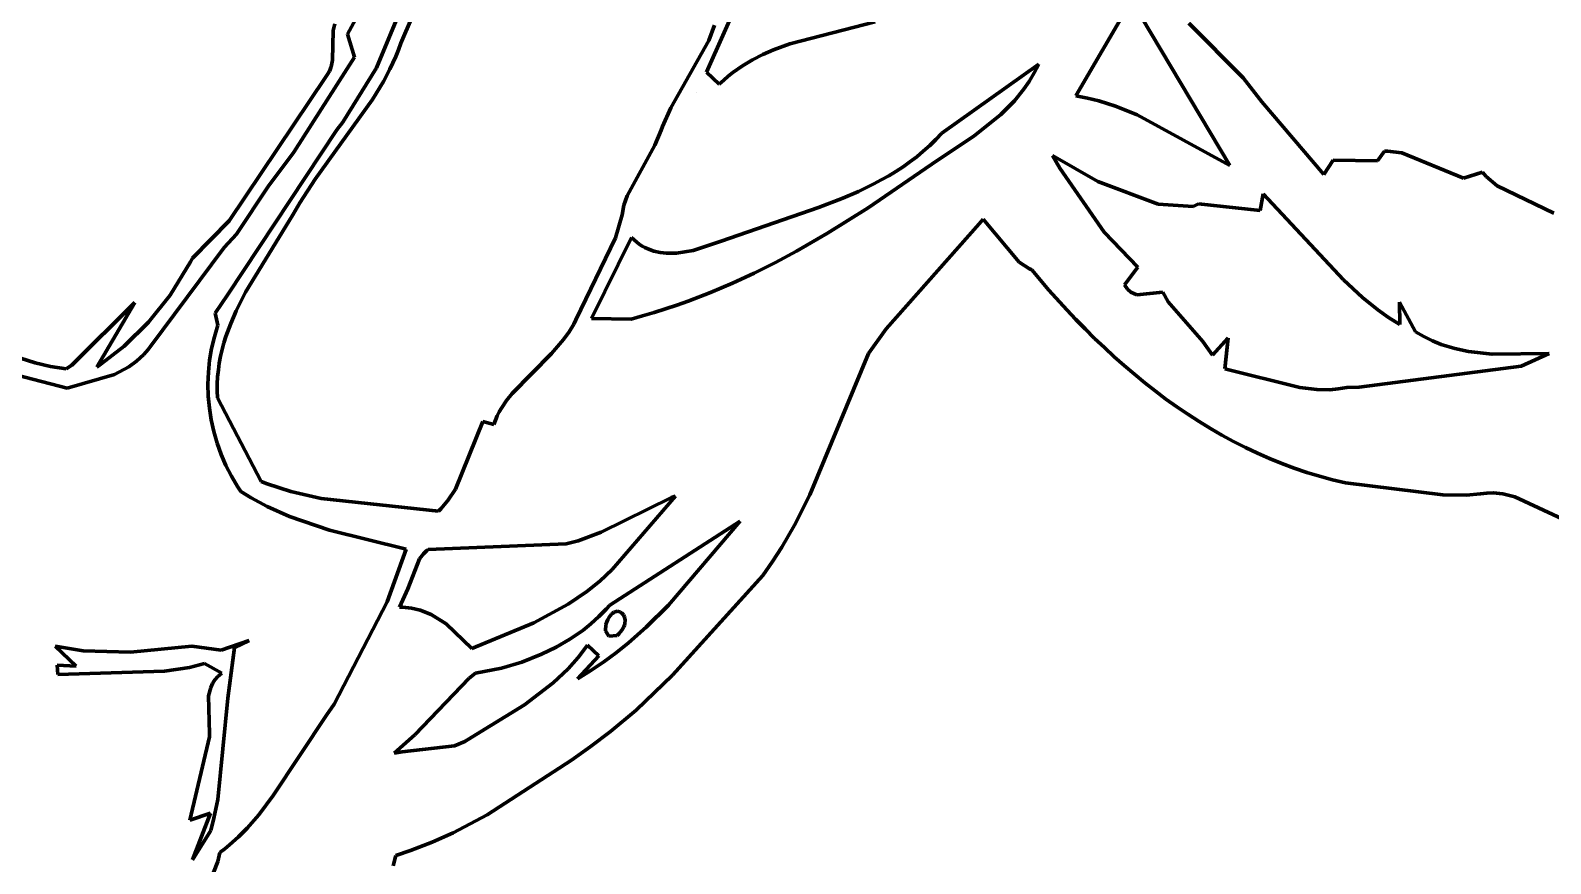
# Model space of a CAD drawing. Header units: millimetres. Extents: x 0 to 12.5, y 0 to 16.2.
# Drawn here: x 4.128 to 6.323, y 8.299 to 9.503 of the extents above; entities that cross this region are included whole.
import ezdxf

# ---------------------------------------------------------------- set-up
doc = ezdxf.new("R2010")
doc.units = ezdxf.units.MM
doc.layers.add('color#010101ff', color=7, linetype='CONTINUOUS', lineweight=100)
doc.layers.add('color#ffffffff', color=7, linetype='CONTINUOUS', lineweight=100)

msp = doc.modelspace()

# ---------------------------------------------------------------- linework, layer by layer
at = {"layer": 'color#010101ff'}
for p, q in [((4.7483, 9.6843), (4.6631, 9.4847)), ((5.1829, 9.6196), (5.1044, 9.4428)), ((4.612, 9.5454), (4.586, 9.4979)), ((4.6279, 9.4492), (4.6661, 9.5409)), ((5.7179, 9.5464), (5.6377, 9.4088)), ((5.86, 9.308), (5.7179, 9.5464)), ((4.5655, 9.5033), (4.5675, 9.5126)), ((5.1077, 9.4888), (5.116, 9.5109)), ((5.2249, 9.4841), (5.3481, 9.5157)), ((5.8011, 9.5138), (5.8793, 9.4346)), ((4.5645, 9.4602), (4.5655, 9.5033)), ((4.586, 9.4979), (4.5963, 9.4645)), ((4.6631, 9.4847), (4.6596, 9.4751)), ((5.0527, 9.3915), (5.1077, 9.4888)), ((5.2012, 9.4751), (5.2249, 9.4841)), ((4.5963, 9.4645), (4.5086, 9.3274)), ((4.6557, 9.4656), (4.6472, 9.4472)), ((4.6596, 9.4751), (4.6557, 9.4656)), ((5.1709, 9.4606), (5.1859, 9.4683)), ((5.1859, 9.4683), (5.2012, 9.4751)), ((4.5566, 9.4389), (4.5601, 9.4446)), ((4.5601, 9.4446), (4.5625, 9.4507)), ((4.5625, 9.4507), (4.5645, 9.4602)), ((4.5792, 9.3708), (4.6279, 9.4492)), ((4.6472, 9.4472), (4.6378, 9.4293)), ((5.1044, 9.4428), (5.1229, 9.4256)), ((5.1358, 9.437), (5.1426, 9.4423)), ((5.1426, 9.4423), (5.1565, 9.4519)), ((5.1565, 9.4519), (5.1709, 9.4606)), ((5.5841, 9.4547), (5.4444, 9.3549)), ((5.5704, 9.4296), (5.5777, 9.4418)), ((5.5777, 9.4418), (5.5841, 9.4547)), ((4.4151, 9.2279), (4.5545, 9.4362)), ((4.5545, 9.4362), (4.5566, 9.4389)), ((4.6378, 9.4293), (4.6221, 9.4034)), ((5.1229, 9.4256), (5.1293, 9.4315)), ((5.1293, 9.4315), (5.1358, 9.437)), ((5.5491, 9.4017), (5.5624, 9.418)), ((5.5624, 9.418), (5.5704, 9.4296)), ((5.8793, 9.4346), (5.9063, 9.4)), ((4.6221, 9.4034), (4.5392, 9.2882)), ((5.0901, 9.4133), (5.0901, 9.4133)), ((5.5293, 9.3817), (5.5491, 9.4017)), ((5.6377, 9.4088), (5.6546, 9.4056)), ((5.6546, 9.4056), (5.671, 9.4015)), ((5.671, 9.4015), (5.6952, 9.3938)), ((5.9063, 9.4), (5.9959, 9.295)), ((5.0408, 9.3646), (5.0527, 9.3915)), ((5.4906, 9.3506), (5.5293, 9.3817)), ((5.6952, 9.3938), (5.7264, 9.3811)), ((5.7264, 9.3811), (5.86, 9.308)), ((4.4134, 9.1216), (4.5706, 9.3595)), ((4.5706, 9.3595), (4.5792, 9.3708)), ((5.03, 9.3374), (5.0389, 9.359)), ((5.0389, 9.359), (5.0408, 9.3646)), ((5.4444, 9.3549), (5.4357, 9.3457)), ((4.9897, 9.2641), (5.03, 9.3374)), ((5.4267, 9.3369), (5.4175, 9.3287)), ((5.4357, 9.3457), (5.4267, 9.3369)), ((5.4374, 9.3155), (5.4906, 9.3506)), ((4.5086, 9.3274), (4.4713, 9.2779)), ((5.3379, 9.2467), (5.4374, 9.3155)), ((5.3982, 9.3134), (5.3882, 9.3063)), ((5.408, 9.3208), (5.3982, 9.3134)), ((5.4175, 9.3287), (5.408, 9.3208)), ((5.6041, 9.3227), (5.6144, 9.3043)), ((5.6695, 9.285), (5.6041, 9.3227)), ((5.9959, 9.295), (6.0094, 9.3159)), ((6.0094, 9.3159), (6.0732, 9.3146)), ((6.0732, 9.3146), (6.0836, 9.3289)), ((6.0836, 9.3289), (6.0879, 9.3289)), ((6.0879, 9.3289), (6.1087, 9.3264)), ((6.1087, 9.3264), (6.1977, 9.2898)), ((4.5392, 9.2882), (4.5171, 9.2542)), ((5.3568, 9.2872), (5.346, 9.2814)), ((5.3675, 9.2932), (5.3568, 9.2872)), ((5.3779, 9.2996), (5.3675, 9.2932)), ((5.3882, 9.3063), (5.3779, 9.2996)), ((5.6144, 9.3043), (5.6785, 9.2118)), ((6.1977, 9.2898), (6.2249, 9.2984)), ((6.2249, 9.2984), (6.2305, 9.2921)), ((6.2305, 9.2921), (6.2462, 9.2788)), ((4.4713, 9.2779), (4.4259, 9.2087)), ((4.9852, 9.2508), (4.9897, 9.2641)), ((5.3238, 9.2707), (5.3011, 9.2608)), ((5.346, 9.2814), (5.3238, 9.2707)), ((5.7566, 9.2524), (5.6695, 9.285)), ((5.9084, 9.2673), (5.9039, 9.2428)), ((6.0242, 9.1427), (5.9084, 9.2673)), ((6.2462, 9.2788), (6.3282, 9.2393)), ((4.5171, 9.2542), (4.5071, 9.2366)), ((4.9824, 9.2369), (4.9852, 9.2508)), ((5.2663, 9.2474), (5.1257, 9.1987)), ((5.3011, 9.2608), (5.2663, 9.2474)), ((5.2793, 9.2101), (5.3379, 9.2467)), ((5.8072, 9.2489), (5.7566, 9.2524)), ((5.8148, 9.2528), (5.8072, 9.2489)), ((5.9039, 9.2428), (5.8148, 9.2528)), ((4.362, 9.1741), (4.4151, 9.2279)), ((4.5019, 9.2282), (4.4387, 9.1251)), ((4.5071, 9.2366), (4.5019, 9.2282)), ((4.973, 9.2037), (4.9824, 9.2369)), ((5.4982, 9.2238), (5.3638, 9.0722)), ((5.5038, 9.2307), (5.4982, 9.2238)), ((5.556, 9.1683), (5.5038, 9.2307)), ((4.4259, 9.2087), (4.4078, 9.1897)), ((4.9159, 9.0849), (4.973, 9.2037)), ((4.9963, 9.2042), (4.9383, 9.0868)), ((4.9999, 9.2006), (4.9963, 9.2042)), ((5.0036, 9.1973), (4.9999, 9.2006)), ((5.1257, 9.1987), (5.085, 9.1852)), ((5.2343, 9.1843), (5.2793, 9.2101)), ((5.6785, 9.2118), (5.7275, 9.1612)), ((4.4078, 9.1897), (4.3011, 9.0461)), ((5.0074, 9.1943), (5.0036, 9.1973)), ((5.0114, 9.1917), (5.0074, 9.1943)), ((5.0155, 9.1894), (5.0114, 9.1917)), ((5.0197, 9.1874), (5.0155, 9.1894)), ((5.0284, 9.1843), (5.0197, 9.1874)), ((5.0374, 9.1823), (5.0284, 9.1843)), ((5.0467, 9.1813), (5.0374, 9.1823)), ((5.061, 9.1815), (5.0467, 9.1813)), ((5.085, 9.1852), (5.061, 9.1815)), ((5.2039, 9.1681), (5.2343, 9.1843)), ((4.3298, 9.1206), (4.3595, 9.1689)), ((4.3595, 9.1689), (4.362, 9.1741)), ((5.1731, 9.1527), (5.2039, 9.1681)), ((5.571, 9.1587), (5.556, 9.1683)), ((5.5743, 9.1572), (5.571, 9.1587)), ((5.5989, 9.1281), (5.5743, 9.1572)), ((5.7275, 9.1612), (5.708, 9.1355)), ((5.1101, 9.1247), (5.1418, 9.1382)), ((5.1418, 9.1382), (5.1731, 9.1527)), ((5.708, 9.1355), (5.7122, 9.1295)), ((6.0519, 9.1171), (6.0242, 9.1427)), ((4.2988, 9.0818), (4.3298, 9.1206)), ((4.3947, 9.0945), (4.4134, 9.1216)), ((4.4387, 9.1251), (4.4251, 9.0981)), ((5.0616, 9.1064), (5.0779, 9.1122)), ((5.0779, 9.1122), (5.1101, 9.1247)), ((5.6245, 9.0996), (5.5989, 9.1281)), ((5.7122, 9.1295), (5.717, 9.1251)), ((5.717, 9.1251), (5.726, 9.121)), ((5.726, 9.121), (5.7636, 9.1252)), ((5.7636, 9.1252), (5.771, 9.1109)), ((5.771, 9.1109), (5.8212, 9.0539)), ((6.0739, 9.0994), (6.0519, 9.1171)), ((6.1281, 9.0678), (6.1049, 9.1107)), ((6.1049, 9.1107), (6.1055, 9.0782)), ((4.1878, 9.0196), (4.2789, 9.11)), ((4.2789, 9.11), (4.224, 9.0168)), ((4.3989, 9.0772), (4.3947, 9.0945)), ((4.4251, 9.0981), (4.4173, 9.0797)), ((4.9954, 9.0862), (5.0121, 9.0908)), ((5.0121, 9.0908), (5.0287, 9.0957)), ((5.0287, 9.0957), (5.0452, 9.1009)), ((5.0452, 9.1009), (5.0616, 9.1064)), ((5.6378, 9.0856), (5.6245, 9.0996)), ((6.0893, 9.0884), (6.0739, 9.0994)), ((6.1055, 9.0782), (6.0893, 9.0884)), ((4.2634, 9.0469), (4.2988, 9.0818)), ((4.3937, 9.0605), (4.3989, 9.0772)), ((4.4173, 9.0797), (4.4105, 9.061)), ((4.8981, 9.0567), (4.9059, 9.0675)), ((4.9059, 9.0675), (4.9129, 9.0789)), ((4.9129, 9.0789), (4.9159, 9.0849)), ((4.9383, 9.0868), (4.9954, 9.0862)), ((5.3638, 9.0722), (5.3381, 9.0366)), ((5.6512, 9.0718), (5.6378, 9.0856)), ((5.6649, 9.0582), (5.6512, 9.0718)), ((6.1403, 9.0607), (6.1281, 9.0678)), ((4.2299, 9.0208), (4.2634, 9.0469)), ((4.3011, 9.0461), (4.2981, 9.0422)), ((4.3897, 9.0436), (4.3937, 9.0605)), ((4.4076, 9.0516), (4.405, 9.042)), ((4.4105, 9.061), (4.4076, 9.0516)), ((4.8804, 9.0365), (4.8981, 9.0567)), ((5.6789, 9.0448), (5.6649, 9.0582)), ((5.6931, 9.0317), (5.6789, 9.0448)), ((5.8212, 9.0539), (5.8349, 9.034)), ((5.8349, 9.034), (5.8576, 9.0591)), ((5.8576, 9.0591), (5.853, 9.0141)), ((6.1527, 9.0547), (6.1403, 9.0607)), ((6.1655, 9.0496), (6.1527, 9.0547)), ((6.1849, 9.0435), (6.1655, 9.0496)), ((4.1136, 9.0296), (4.1351, 9.0228)), ((4.1351, 9.0228), (4.1572, 9.0176)), ((4.2815, 9.0253), (4.2701, 9.017)), ((4.2919, 9.0349), (4.2815, 9.0253)), ((4.2981, 9.0422), (4.2919, 9.0349)), ((4.3851, 9.0093), (4.3868, 9.0265)), ((4.3868, 9.0265), (4.3897, 9.0436)), ((4.4009, 9.0226), (4.3995, 9.0127)), ((4.4028, 9.0323), (4.4009, 9.0226)), ((4.405, 9.042), (4.4028, 9.0323)), ((4.8239, 8.9788), (4.8804, 9.0365)), ((5.3381, 9.0366), (5.2538, 8.832)), ((5.7076, 9.0189), (5.6931, 9.0317)), ((6.2049, 9.0392), (6.1849, 9.0435)), ((6.2388, 9.0353), (6.2049, 9.0392)), ((6.3214, 9.0365), (6.2388, 9.0353)), ((6.2807, 9.0179), (6.3214, 9.0365)), ((4.1812, 8.9861), (4.0827, 9.0117)), ((4.1572, 9.0176), (4.1799, 9.0141)), ((4.1799, 9.0141), (4.1878, 9.0196)), ((4.2495, 9.0058), (4.1812, 8.9861)), ((4.224, 9.0168), (4.2299, 9.0208)), ((4.2701, 9.017), (4.2495, 9.0058)), ((4.3845, 8.992), (4.3851, 9.0093)), ((4.3985, 9.0027), (4.3979, 8.9926)), ((4.3995, 9.0127), (4.3985, 9.0027)), ((5.7223, 9.0064), (5.7076, 9.0189)), ((5.7372, 8.9941), (5.7223, 9.0064)), ((5.853, 9.0141), (5.9614, 8.9872)), ((6.0468, 8.9878), (6.2807, 9.0179)), ((4.385, 8.9748), (4.3845, 8.992)), ((4.3979, 8.9926), (4.3978, 8.9824)), ((4.3978, 8.9824), (4.3982, 8.9721)), ((4.8158, 8.9684), (4.8239, 8.9788)), ((5.7524, 8.9822), (5.7372, 8.9941)), ((5.7679, 8.9706), (5.7524, 8.9822)), ((5.9614, 8.9872), (5.9858, 8.9843)), ((5.9858, 8.9843), (6.0043, 8.9841)), ((6.0043, 8.9841), (6.0167, 8.9851)), ((6.0167, 8.9851), (6.0292, 8.9872)), ((6.0292, 8.9872), (6.0468, 8.9878)), ((4.3866, 8.9575), (4.385, 8.9748)), ((4.3893, 8.9405), (4.3866, 8.9575)), ((4.3982, 8.9721), (4.4615, 8.8513)), ((4.8052, 8.952), (4.8085, 8.9576)), ((4.8085, 8.9576), (4.8158, 8.9684)), ((5.7836, 8.9594), (5.7679, 8.9706)), ((5.7995, 8.9486), (5.7836, 8.9594)), ((4.393, 8.9236), (4.3893, 8.9405)), ((4.7419, 8.8403), (4.7814, 8.938)), ((4.7814, 8.938), (4.7971, 8.934)), ((4.7971, 8.934), (4.7995, 8.9402)), ((4.7995, 8.9402), (4.8022, 8.9461)), ((4.8022, 8.9461), (4.8052, 8.952)), ((5.8156, 8.9381), (5.7995, 8.9486)), ((5.832, 8.9281), (5.8156, 8.9381)), ((4.3978, 8.9069), (4.393, 8.9236)), ((5.8487, 8.9184), (5.832, 8.9281)), ((5.8655, 8.9093), (5.8487, 8.9184)), ((4.4037, 8.8906), (4.3978, 8.9069)), ((5.8826, 8.9005), (5.8655, 8.9093)), ((5.8999, 8.8923), (5.8826, 8.9005)), ((5.9174, 8.8846), (5.8999, 8.8923)), ((4.4105, 8.8747), (4.4037, 8.8906)), ((4.4184, 8.8592), (4.4105, 8.8747)), ((5.9352, 8.8773), (5.9174, 8.8846)), ((5.9531, 8.8706), (5.9352, 8.8773)), ((5.9713, 8.8645), (5.9531, 8.8706)), ((4.4272, 8.8442), (4.4184, 8.8592)), ((4.4615, 8.8513), (4.47, 8.8481)), ((4.47, 8.8481), (4.5042, 8.8371)), ((5.9898, 8.8589), (5.9713, 8.8645)), ((6.0084, 8.8539), (5.9898, 8.8589)), ((6.0272, 8.8495), (6.0084, 8.8539)), ((6.1678, 8.8319), (6.0272, 8.8495)), ((4.432, 8.8369), (4.4272, 8.8442)), ((4.447, 8.8276), (4.432, 8.8369)), ((4.4702, 8.8151), (4.447, 8.8276)), ((4.5042, 8.8371), (4.5478, 8.8269)), ((4.5478, 8.8269), (4.7174, 8.8083)), ((4.7309, 8.8237), (4.7419, 8.8403)), ((5.054, 8.8284), (4.9523, 8.7784)), ((4.9682, 8.7241), (5.0596, 8.8304)), ((5.0596, 8.8304), (5.054, 8.8284)), ((5.2538, 8.832), (5.2315, 8.7883)), ((6.2015, 8.8316), (6.1678, 8.8319)), ((6.2219, 8.8335), (6.2015, 8.8316)), ((6.2314, 8.8347), (6.2219, 8.8335)), ((6.2406, 8.8348), (6.2314, 8.8347)), ((6.2542, 8.8334), (6.2406, 8.8348)), ((6.2718, 8.829), (6.2542, 8.8334)), ((6.3472, 8.794), (6.2718, 8.829)), ((4.5021, 8.8009), (4.4702, 8.8151)), ((4.7174, 8.8083), (4.721, 8.812)), ((4.721, 8.812), (4.7309, 8.8237)), ((4.5601, 8.7812), (4.5021, 8.8009)), ((4.6707, 8.7536), (4.5601, 8.7812)), ((5.1529, 8.7941), (4.9646, 8.6728)), ((5.0497, 8.6729), (5.1529, 8.7941)), ((5.2315, 8.7883), (5.213, 8.7564)), ((4.9016, 8.7613), (4.7024, 8.7529)), ((4.919, 8.7657), (4.9016, 8.7613)), ((4.9523, 8.7784), (4.919, 8.7657)), ((4.6433, 8.6777), (4.6707, 8.7536)), ((4.6898, 8.7394), (4.6732, 8.6964)), ((4.6955, 8.7467), (4.6898, 8.7394)), ((4.6999, 8.751), (4.6955, 8.7467)), ((4.7024, 8.7529), (4.6999, 8.751)), ((5.213, 8.7564), (5.1997, 8.7357)), ((4.9504, 8.7075), (4.9682, 8.7241)), ((5.1856, 8.7154), (5.0553, 8.5714)), ((5.1997, 8.7357), (5.1856, 8.7154)), ((4.6732, 8.6964), (4.661, 8.6696)), ((4.9315, 8.6924), (4.9504, 8.7075)), ((4.5665, 8.5298), (4.6433, 8.6777)), ((4.8551, 8.6473), (4.9048, 8.6743)), ((4.9048, 8.6743), (4.9315, 8.6924)), ((4.9646, 8.6728), (4.9595, 8.667)), ((5.0173, 8.6409), (5.0497, 8.6729)), ((4.661, 8.6696), (4.6654, 8.6696)), ((4.6654, 8.6696), (4.6785, 8.6683)), ((4.6785, 8.6683), (4.691, 8.6654)), ((4.691, 8.6654), (4.7067, 8.6592)), ((4.7067, 8.6592), (4.7285, 8.6459)), ((4.9489, 8.6561), (4.9376, 8.6459)), ((4.9595, 8.667), (4.9489, 8.6561)), ((4.9606, 8.6488), (4.9621, 8.6522)), ((4.9621, 8.6522), (4.9637, 8.6551)), ((4.9637, 8.6551), (4.9654, 8.6575)), ((4.9654, 8.6575), (4.9672, 8.6595)), ((4.9672, 8.6595), (4.969, 8.6612)), ((4.969, 8.6612), (4.9708, 8.6624)), ((4.9708, 8.6624), (4.9726, 8.6632)), ((4.9726, 8.6632), (4.9744, 8.6636)), ((4.9744, 8.6636), (4.9761, 8.6638)), ((4.9761, 8.6638), (4.9794, 8.6631)), ((4.9794, 8.6631), (4.9822, 8.6613)), ((4.9822, 8.6613), (4.9845, 8.6586)), ((4.9845, 8.6586), (4.9861, 8.6551)), ((4.9861, 8.6551), (4.9869, 8.651)), ((4.9869, 8.651), (4.9865, 8.6464)), ((4.7285, 8.6459), (4.7654, 8.6099)), ((4.7654, 8.6099), (4.8551, 8.6473)), ((4.9258, 8.6363), (4.9069, 8.6233)), ((4.9376, 8.6459), (4.9258, 8.6363)), ((4.9585, 8.6354), (4.9591, 8.6449)), ((4.9633, 8.6278), (4.9585, 8.6354)), ((4.9591, 8.6449), (4.9606, 8.6488)), ((4.9752, 8.629), (4.9633, 8.6278)), ((4.9779, 8.6314), (4.9752, 8.629)), ((4.9803, 8.6339), (4.9779, 8.6314)), ((4.9823, 8.6364), (4.9803, 8.6339)), ((4.9838, 8.639), (4.9823, 8.6364)), ((4.9851, 8.6415), (4.9838, 8.639)), ((4.986, 8.6439), (4.9851, 8.6415)), ((4.9865, 8.6464), (4.986, 8.6439)), ((4.9919, 8.6184), (5.0173, 8.6409)), ((4.1942, 8.5845), (4.1639, 8.6136)), ((4.1639, 8.6136), (4.2045, 8.6069)), ((4.2045, 8.6069), (4.2725, 8.6048)), ((4.2725, 8.6048), (4.361, 8.6135)), ((4.361, 8.6135), (4.4035, 8.6076)), ((4.4035, 8.6076), (4.4439, 8.6215)), ((4.4226, 8.6113), (4.4132, 8.5383)), ((4.4439, 8.6215), (4.4226, 8.6113)), ((4.8871, 8.6118), (4.8663, 8.6017)), ((4.9069, 8.6233), (4.8871, 8.6118)), ((4.9193, 8.5971), (4.9328, 8.6149)), ((4.9328, 8.6149), (4.9489, 8.5995)), ((4.9743, 8.6042), (4.9919, 8.6184)), ((4.1676, 8.5726), (4.1668, 8.5859)), ((4.1668, 8.5859), (4.1942, 8.5845)), ((4.3794, 8.5883), (4.3579, 8.5828)), ((4.4045, 8.5744), (4.3794, 8.5883)), ((4.8377, 8.5905), (4.8082, 8.5818)), ((4.8663, 8.6017), (4.8377, 8.5905)), ((4.9045, 8.5805), (4.9193, 8.5971)), ((4.9489, 8.5995), (4.9179, 8.5664)), ((4.9374, 8.5781), (4.9561, 8.5908)), ((4.9561, 8.5908), (4.9743, 8.6042)), ((4.3216, 8.5771), (4.1676, 8.5726)), ((4.3579, 8.5828), (4.3216, 8.5771)), ((4.3909, 8.5593), (4.3944, 8.5647)), ((4.3944, 8.5647), (4.3988, 8.5697)), ((4.3988, 8.5697), (4.4015, 8.5721)), ((4.4015, 8.5721), (4.4045, 8.5744)), ((4.7619, 8.5673), (4.6833, 8.4853)), ((4.7709, 8.5744), (4.7619, 8.5673)), ((4.8082, 8.5818), (4.7709, 8.5744)), ((4.883, 8.5602), (4.9045, 8.5805)), ((4.9179, 8.5664), (4.9374, 8.5781)), ((5.0553, 8.5714), (5.0027, 8.5211)), ((4.3855, 8.5417), (4.3884, 8.5537)), ((4.3869, 8.4867), (4.3855, 8.5417)), ((4.3884, 8.5537), (4.3909, 8.5593)), ((4.8418, 8.5286), (4.883, 8.5602)), ((4.4132, 8.5383), (4.3986, 8.392)), ((4.5555, 8.5139), (4.5665, 8.5298)), ((4.7657, 8.4821), (4.8418, 8.5286)), ((5.0027, 8.5211), (4.9656, 8.4899)), ((4.4786, 8.3977), (4.5555, 8.5139)), ((4.3583, 8.362), (4.3869, 8.4823)), ((4.3869, 8.4823), (4.3869, 8.4867)), ((4.6833, 8.4853), (4.6533, 8.459)), ((4.7406, 8.4696), (4.7553, 8.4756)), ((4.7553, 8.4756), (4.7657, 8.4821)), ((4.9656, 8.4899), (4.9364, 8.4679)), ((4.6533, 8.459), (4.6651, 8.4606)), ((4.6651, 8.4606), (4.7406, 8.4696)), ((4.9364, 8.4679), (4.9093, 8.4486)), ((4.9093, 8.4486), (4.7877, 8.3697)), ((4.3986, 8.392), (4.3931, 8.365)), ((4.4579, 8.3698), (4.4786, 8.3977)), ((4.3881, 8.3719), (4.3583, 8.362)), ((4.3624, 8.3048), (4.3881, 8.3719)), ((4.3931, 8.365), (4.3884, 8.3472)), ((4.4409, 8.3502), (4.4579, 8.3698)), ((4.7877, 8.3697), (4.7385, 8.3438)), ((4.3884, 8.3472), (4.3624, 8.3048)), ((4.4287, 8.3378), (4.4409, 8.3502)), ((4.7385, 8.3438), (4.7081, 8.3301)), ((4.4018, 8.3153), (4.4089, 8.3206)), ((4.4089, 8.3206), (4.4157, 8.3261)), ((4.4157, 8.3261), (4.4287, 8.3378)), ((4.7081, 8.3301), (4.677, 8.318)), ((4.3924, 8.2862), (4.3988, 8.3023)), ((4.3988, 8.3023), (4.4018, 8.3153)), ((4.6559, 8.311), (4.652, 8.2961)), ((4.677, 8.318), (4.6559, 8.311))]:
    msp.add_line(p, q, dxfattribs=at)
at = {"layer": 'color#ffffffff'}
for p, q in [((4.6631, 9.4847), (4.7483, 9.6843)), ((5.1044, 9.4428), (5.1829, 9.6196)), ((4.586, 9.4979), (4.612, 9.5454)), ((4.6661, 9.5409), (4.6279, 9.4492)), ((5.6377, 9.4088), (5.7179, 9.5464)), ((5.7179, 9.5464), (5.86, 9.308)), ((4.5675, 9.5126), (4.5655, 9.5033)), ((5.116, 9.5109), (5.1077, 9.4888)), ((5.3481, 9.5157), (5.2249, 9.4841)), ((5.8793, 9.4346), (5.8011, 9.5138)), ((4.5655, 9.5033), (4.5645, 9.4602)), ((4.5963, 9.4645), (4.586, 9.4979)), ((4.6596, 9.4751), (4.6631, 9.4847)), ((5.1077, 9.4888), (5.0527, 9.3915)), ((5.2249, 9.4841), (5.2012, 9.4751)), ((4.5086, 9.3274), (4.5963, 9.4645)), ((4.6472, 9.4472), (4.6557, 9.4656)), ((4.6557, 9.4656), (4.6596, 9.4751)), ((5.1859, 9.4683), (5.1709, 9.4606)), ((5.2012, 9.4751), (5.1859, 9.4683)), ((4.5601, 9.4446), (4.5566, 9.4389)), ((4.5625, 9.4507), (4.5601, 9.4446)), ((4.5645, 9.4602), (4.5625, 9.4507)), ((4.6279, 9.4492), (4.5792, 9.3708)), ((4.6378, 9.4293), (4.6472, 9.4472)), ((5.1229, 9.4256), (5.1044, 9.4428)), ((5.1426, 9.4423), (5.1358, 9.437)), ((5.1565, 9.4519), (5.1426, 9.4423)), ((5.1709, 9.4606), (5.1565, 9.4519)), ((5.4444, 9.3549), (5.5841, 9.4547)), ((5.5777, 9.4418), (5.5704, 9.4296)), ((5.5841, 9.4547), (5.5777, 9.4418)), ((4.5545, 9.4362), (4.4151, 9.2279)), ((4.5566, 9.4389), (4.5545, 9.4362)), ((4.6221, 9.4034), (4.6378, 9.4293)), ((5.1293, 9.4315), (5.1229, 9.4256)), ((5.1358, 9.437), (5.1293, 9.4315)), ((5.5624, 9.418), (5.5491, 9.4017)), ((5.5704, 9.4296), (5.5624, 9.418)), ((5.9063, 9.4), (5.8793, 9.4346)), ((4.5392, 9.2882), (4.6221, 9.4034)), ((5.0901, 9.4133), (5.0901, 9.4133)), ((5.5491, 9.4017), (5.5293, 9.3817)), ((5.6546, 9.4056), (5.6377, 9.4088)), ((5.671, 9.4015), (5.6546, 9.4056)), ((5.6952, 9.3938), (5.671, 9.4015)), ((5.9959, 9.295), (5.9063, 9.4)), ((5.0527, 9.3915), (5.0408, 9.3646)), ((5.5293, 9.3817), (5.4906, 9.3506)), ((5.7264, 9.3811), (5.6952, 9.3938)), ((5.86, 9.308), (5.7264, 9.3811)), ((4.5706, 9.3595), (4.4134, 9.1216)), ((4.5792, 9.3708), (4.5706, 9.3595)), ((5.0389, 9.359), (5.03, 9.3374)), ((5.0408, 9.3646), (5.0389, 9.359)), ((5.4357, 9.3457), (5.4444, 9.3549)), ((5.03, 9.3374), (4.9897, 9.2641)), ((5.4175, 9.3287), (5.4267, 9.3369)), ((5.4267, 9.3369), (5.4357, 9.3457)), ((5.4906, 9.3506), (5.4374, 9.3155)), ((4.4713, 9.2779), (4.5086, 9.3274)), ((5.4374, 9.3155), (5.3379, 9.2467)), ((5.3882, 9.3063), (5.3982, 9.3134)), ((5.3982, 9.3134), (5.408, 9.3208)), ((5.408, 9.3208), (5.4175, 9.3287)), ((5.6041, 9.3227), (5.6695, 9.285)), ((5.6144, 9.3043), (5.6041, 9.3227)), ((6.0094, 9.3159), (5.9959, 9.295)), ((6.0732, 9.3146), (6.0094, 9.3159)), ((6.0836, 9.3289), (6.0732, 9.3146)), ((6.0879, 9.3289), (6.0836, 9.3289)), ((6.1087, 9.3264), (6.0879, 9.3289)), ((6.1977, 9.2898), (6.1087, 9.3264)), ((4.5171, 9.2542), (4.5392, 9.2882)), ((5.346, 9.2814), (5.3568, 9.2872)), ((5.3568, 9.2872), (5.3675, 9.2932)), ((5.3675, 9.2932), (5.3779, 9.2996)), ((5.3779, 9.2996), (5.3882, 9.3063)), ((5.6785, 9.2118), (5.6144, 9.3043)), ((6.2249, 9.2984), (6.1977, 9.2898)), ((6.2305, 9.2921), (6.2249, 9.2984)), ((6.2462, 9.2788), (6.2305, 9.2921)), ((4.4259, 9.2087), (4.4713, 9.2779)), ((4.9897, 9.2641), (4.9852, 9.2508)), ((5.3011, 9.2608), (5.3238, 9.2707)), ((5.3238, 9.2707), (5.346, 9.2814)), ((5.6695, 9.285), (5.7566, 9.2524)), ((5.9039, 9.2428), (5.9084, 9.2673)), ((5.9084, 9.2673), (6.0242, 9.1427)), ((6.3282, 9.2393), (6.2462, 9.2788)), ((4.5071, 9.2366), (4.5171, 9.2542)), ((4.9852, 9.2508), (4.9824, 9.2369)), ((5.1257, 9.1987), (5.2663, 9.2474)), ((5.2663, 9.2474), (5.3011, 9.2608)), ((5.3379, 9.2467), (5.2793, 9.2101)), ((5.7566, 9.2524), (5.8072, 9.2489)), ((5.8072, 9.2489), (5.8148, 9.2528)), ((5.8148, 9.2528), (5.9039, 9.2428)), ((4.4151, 9.2279), (4.362, 9.1741)), ((4.4387, 9.1251), (4.5019, 9.2282)), ((4.5019, 9.2282), (4.5071, 9.2366)), ((4.9824, 9.2369), (4.973, 9.2037)), ((5.3638, 9.0722), (5.4982, 9.2238)), ((5.4982, 9.2238), (5.5038, 9.2307)), ((5.5038, 9.2307), (5.556, 9.1683)), ((4.4078, 9.1897), (4.4259, 9.2087)), ((4.973, 9.2037), (4.9159, 9.0849)), ((4.9383, 9.0868), (4.9963, 9.2042)), ((4.9963, 9.2042), (4.9999, 9.2006)), ((4.9999, 9.2006), (5.0036, 9.1973)), ((5.085, 9.1852), (5.1257, 9.1987)), ((5.2793, 9.2101), (5.2343, 9.1843)), ((5.7275, 9.1612), (5.6785, 9.2118)), ((4.3011, 9.0461), (4.4078, 9.1897)), ((5.0036, 9.1973), (5.0074, 9.1943)), ((5.0074, 9.1943), (5.0114, 9.1917)), ((5.0114, 9.1917), (5.0155, 9.1894)), ((5.0155, 9.1894), (5.0197, 9.1874)), ((5.0197, 9.1874), (5.0284, 9.1843)), ((5.0284, 9.1843), (5.0374, 9.1823)), ((5.0374, 9.1823), (5.0467, 9.1813)), ((5.0467, 9.1813), (5.061, 9.1815)), ((5.061, 9.1815), (5.085, 9.1852)), ((5.2343, 9.1843), (5.2039, 9.1681)), ((4.3595, 9.1689), (4.3298, 9.1206)), ((4.362, 9.1741), (4.3595, 9.1689)), ((5.2039, 9.1681), (5.1731, 9.1527)), ((5.556, 9.1683), (5.571, 9.1587)), ((5.571, 9.1587), (5.5743, 9.1572)), ((5.5743, 9.1572), (5.5989, 9.1281)), ((5.708, 9.1355), (5.7275, 9.1612)), ((5.1418, 9.1382), (5.1101, 9.1247)), ((5.1731, 9.1527), (5.1418, 9.1382)), ((5.7122, 9.1295), (5.708, 9.1355)), ((6.0242, 9.1427), (6.0519, 9.1171)), ((4.3298, 9.1206), (4.2988, 9.0818)), ((4.4134, 9.1216), (4.3947, 9.0945)), ((4.4251, 9.0981), (4.4387, 9.1251)), ((5.0779, 9.1122), (5.0616, 9.1064)), ((5.1101, 9.1247), (5.0779, 9.1122)), ((5.5989, 9.1281), (5.6245, 9.0996)), ((5.717, 9.1251), (5.7122, 9.1295)), ((5.726, 9.121), (5.717, 9.1251)), ((5.7636, 9.1252), (5.726, 9.121)), ((5.771, 9.1109), (5.7636, 9.1252)), ((5.8212, 9.0539), (5.771, 9.1109)), ((6.0519, 9.1171), (6.0739, 9.0994)), ((6.1055, 9.0782), (6.1049, 9.1107)), ((6.1049, 9.1107), (6.1281, 9.0678)), ((4.2789, 9.11), (4.1878, 9.0196)), ((4.224, 9.0168), (4.2789, 9.11)), ((4.3947, 9.0945), (4.3989, 9.0772)), ((4.4173, 9.0797), (4.4251, 9.0981)), ((5.0121, 9.0908), (4.9954, 9.0862)), ((5.0287, 9.0957), (5.0121, 9.0908)), ((5.0452, 9.1009), (5.0287, 9.0957)), ((5.0616, 9.1064), (5.0452, 9.1009)), ((5.6245, 9.0996), (5.6378, 9.0856)), ((6.0739, 9.0994), (6.0893, 9.0884)), ((6.0893, 9.0884), (6.1055, 9.0782)), ((4.2988, 9.0818), (4.2634, 9.0469)), ((4.3989, 9.0772), (4.3937, 9.0605)), ((4.4105, 9.061), (4.4173, 9.0797)), ((4.9059, 9.0675), (4.8981, 9.0567)), ((4.9129, 9.0789), (4.9059, 9.0675)), ((4.9159, 9.0849), (4.9129, 9.0789)), ((4.9954, 9.0862), (4.9383, 9.0868)), ((5.3381, 9.0366), (5.3638, 9.0722)), ((5.6378, 9.0856), (5.6512, 9.0718)), ((5.6512, 9.0718), (5.6649, 9.0582)), ((6.1281, 9.0678), (6.1403, 9.0607)), ((4.2634, 9.0469), (4.2299, 9.0208)), ((4.2981, 9.0422), (4.3011, 9.0461)), ((4.3937, 9.0605), (4.3897, 9.0436)), ((4.405, 9.042), (4.4076, 9.0516)), ((4.4076, 9.0516), (4.4105, 9.061)), ((4.8981, 9.0567), (4.8804, 9.0365)), ((5.6649, 9.0582), (5.6789, 9.0448)), ((5.6789, 9.0448), (5.6931, 9.0317)), ((5.8349, 9.034), (5.8212, 9.0539)), ((5.8576, 9.0591), (5.8349, 9.034)), ((5.853, 9.0141), (5.8576, 9.0591)), ((6.1403, 9.0607), (6.1527, 9.0547)), ((6.1527, 9.0547), (6.1655, 9.0496)), ((6.1655, 9.0496), (6.1849, 9.0435)), ((4.1351, 9.0228), (4.1136, 9.0296)), ((4.1572, 9.0176), (4.1351, 9.0228)), ((4.2701, 9.017), (4.2815, 9.0253)), ((4.2815, 9.0253), (4.2919, 9.0349)), ((4.2919, 9.0349), (4.2981, 9.0422)), ((4.3868, 9.0265), (4.3851, 9.0093)), ((4.3897, 9.0436), (4.3868, 9.0265)), ((4.3995, 9.0127), (4.4009, 9.0226)), ((4.4009, 9.0226), (4.4028, 9.0323)), ((4.4028, 9.0323), (4.405, 9.042)), ((4.8804, 9.0365), (4.8239, 8.9788)), ((5.2538, 8.832), (5.3381, 9.0366)), ((5.6931, 9.0317), (5.7076, 9.0189)), ((6.1849, 9.0435), (6.2049, 9.0392)), ((6.2049, 9.0392), (6.2388, 9.0353)), ((6.2388, 9.0353), (6.3214, 9.0365)), ((6.3214, 9.0365), (6.2807, 9.0179)), ((4.0827, 9.0117), (4.1812, 8.9861)), ((4.1799, 9.0141), (4.1572, 9.0176)), ((4.1878, 9.0196), (4.1799, 9.0141)), ((4.1812, 8.9861), (4.2495, 9.0058)), ((4.2299, 9.0208), (4.224, 9.0168)), ((4.2495, 9.0058), (4.2701, 9.017)), ((4.3851, 9.0093), (4.3845, 8.992)), ((4.3979, 8.9926), (4.3985, 9.0027)), ((4.3985, 9.0027), (4.3995, 9.0127)), ((5.7076, 9.0189), (5.7223, 9.0064)), ((5.7223, 9.0064), (5.7372, 8.9941)), ((5.9614, 8.9872), (5.853, 9.0141)), ((6.2807, 9.0179), (6.0468, 8.9878)), ((4.3845, 8.992), (4.385, 8.9748)), ((4.3978, 8.9824), (4.3979, 8.9926)), ((4.3982, 8.9721), (4.3978, 8.9824)), ((4.8239, 8.9788), (4.8158, 8.9684)), ((5.7372, 8.9941), (5.7524, 8.9822)), ((5.7524, 8.9822), (5.7679, 8.9706)), ((5.9858, 8.9843), (5.9614, 8.9872)), ((6.0043, 8.9841), (5.9858, 8.9843)), ((6.0167, 8.9851), (6.0043, 8.9841)), ((6.0292, 8.9872), (6.0167, 8.9851)), ((6.0468, 8.9878), (6.0292, 8.9872)), ((4.385, 8.9748), (4.3866, 8.9575)), ((4.3866, 8.9575), (4.3893, 8.9405)), ((4.4615, 8.8513), (4.3982, 8.9721)), ((4.8085, 8.9576), (4.8052, 8.952)), ((4.8158, 8.9684), (4.8085, 8.9576)), ((5.7679, 8.9706), (5.7836, 8.9594)), ((5.7836, 8.9594), (5.7995, 8.9486)), ((4.3893, 8.9405), (4.393, 8.9236)), ((4.7814, 8.938), (4.7419, 8.8403)), ((4.7971, 8.934), (4.7814, 8.938)), ((4.7995, 8.9402), (4.7971, 8.934)), ((4.8022, 8.9461), (4.7995, 8.9402)), ((4.8052, 8.952), (4.8022, 8.9461)), ((5.7995, 8.9486), (5.8156, 8.9381)), ((5.8156, 8.9381), (5.832, 8.9281)), ((4.393, 8.9236), (4.3978, 8.9069)), ((5.832, 8.9281), (5.8487, 8.9184)), ((5.8487, 8.9184), (5.8655, 8.9093)), ((4.3978, 8.9069), (4.4037, 8.8906)), ((5.8655, 8.9093), (5.8826, 8.9005)), ((5.8826, 8.9005), (5.8999, 8.8923)), ((5.8999, 8.8923), (5.9174, 8.8846)), ((4.4037, 8.8906), (4.4105, 8.8747)), ((4.4105, 8.8747), (4.4184, 8.8592)), ((5.9174, 8.8846), (5.9352, 8.8773)), ((5.9352, 8.8773), (5.9531, 8.8706)), ((5.9531, 8.8706), (5.9713, 8.8645)), ((4.4184, 8.8592), (4.4272, 8.8442)), ((4.47, 8.8481), (4.4615, 8.8513)), ((4.5042, 8.8371), (4.47, 8.8481)), ((5.9713, 8.8645), (5.9898, 8.8589)), ((5.9898, 8.8589), (6.0084, 8.8539)), ((6.0084, 8.8539), (6.0272, 8.8495)), ((6.0272, 8.8495), (6.1678, 8.8319)), ((4.4272, 8.8442), (4.432, 8.8369)), ((4.432, 8.8369), (4.447, 8.8276)), ((4.447, 8.8276), (4.4702, 8.8151)), ((4.5478, 8.8269), (4.5042, 8.8371)), ((4.7174, 8.8083), (4.5478, 8.8269)), ((4.7419, 8.8403), (4.7309, 8.8237)), ((4.9523, 8.7784), (5.054, 8.8284)), ((5.0596, 8.8304), (4.9682, 8.7241)), ((5.054, 8.8284), (5.0596, 8.8304)), ((5.2315, 8.7883), (5.2538, 8.832)), ((6.1678, 8.8319), (6.2015, 8.8316)), ((6.2015, 8.8316), (6.2219, 8.8335)), ((6.2219, 8.8335), (6.2314, 8.8347)), ((6.2314, 8.8347), (6.2406, 8.8348)), ((6.2406, 8.8348), (6.2542, 8.8334)), ((6.2542, 8.8334), (6.2718, 8.829)), ((6.2718, 8.829), (6.3472, 8.794)), ((4.4702, 8.8151), (4.5021, 8.8009)), ((4.721, 8.812), (4.7174, 8.8083)), ((4.7309, 8.8237), (4.721, 8.812)), ((4.5021, 8.8009), (4.5601, 8.7812)), ((4.5601, 8.7812), (4.6707, 8.7536)), ((4.9646, 8.6728), (5.1529, 8.7941)), ((5.1529, 8.7941), (5.0497, 8.6729)), ((5.213, 8.7564), (5.2315, 8.7883)), ((4.7024, 8.7529), (4.9016, 8.7613)), ((4.9016, 8.7613), (4.919, 8.7657)), ((4.919, 8.7657), (4.9523, 8.7784)), ((4.6707, 8.7536), (4.6433, 8.6777)), ((4.6732, 8.6964), (4.6898, 8.7394)), ((4.6898, 8.7394), (4.6955, 8.7467)), ((4.6955, 8.7467), (4.6999, 8.751)), ((4.6999, 8.751), (4.7024, 8.7529)), ((5.1997, 8.7357), (5.213, 8.7564)), ((4.9682, 8.7241), (4.9504, 8.7075)), ((5.0553, 8.5714), (5.1856, 8.7154)), ((5.1856, 8.7154), (5.1997, 8.7357)), ((4.661, 8.6696), (4.6732, 8.6964)), ((4.9504, 8.7075), (4.9315, 8.6924)), ((4.6433, 8.6777), (4.5665, 8.5298)), ((4.9048, 8.6743), (4.8551, 8.6473)), ((4.9315, 8.6924), (4.9048, 8.6743)), ((4.9595, 8.667), (4.9646, 8.6728)), ((5.0497, 8.6729), (5.0173, 8.6409)), ((4.6654, 8.6696), (4.661, 8.6696)), ((4.6785, 8.6683), (4.6654, 8.6696)), ((4.691, 8.6654), (4.6785, 8.6683)), ((4.7067, 8.6592), (4.691, 8.6654)), ((4.7285, 8.6459), (4.7067, 8.6592)), ((4.9376, 8.6459), (4.9489, 8.6561)), ((4.9489, 8.6561), (4.9595, 8.667)), ((4.9621, 8.6522), (4.9606, 8.6488)), ((4.9637, 8.6551), (4.9621, 8.6522)), ((4.9654, 8.6575), (4.9637, 8.6551)), ((4.9672, 8.6595), (4.9654, 8.6575)), ((4.969, 8.6612), (4.9672, 8.6595)), ((4.9708, 8.6624), (4.969, 8.6612)), ((4.9726, 8.6632), (4.9708, 8.6624)), ((4.9744, 8.6636), (4.9726, 8.6632)), ((4.9761, 8.6638), (4.9744, 8.6636)), ((4.9794, 8.6631), (4.9761, 8.6638)), ((4.9822, 8.6613), (4.9794, 8.6631)), ((4.9845, 8.6586), (4.9822, 8.6613)), ((4.9861, 8.6551), (4.9845, 8.6586)), ((4.9869, 8.651), (4.9861, 8.6551)), ((4.9865, 8.6464), (4.9869, 8.651)), ((4.7654, 8.6099), (4.7285, 8.6459)), ((4.8551, 8.6473), (4.7654, 8.6099)), ((4.9069, 8.6233), (4.9258, 8.6363)), ((4.9258, 8.6363), (4.9376, 8.6459)), ((4.9591, 8.6449), (4.9585, 8.6354)), ((4.9585, 8.6354), (4.9633, 8.6278)), ((4.9606, 8.6488), (4.9591, 8.6449)), ((4.9633, 8.6278), (4.9752, 8.629)), ((4.9752, 8.629), (4.9779, 8.6314)), ((4.9779, 8.6314), (4.9803, 8.6339)), ((4.9803, 8.6339), (4.9823, 8.6364)), ((4.9823, 8.6364), (4.9838, 8.639)), ((4.9838, 8.639), (4.9851, 8.6415)), ((4.9851, 8.6415), (4.986, 8.6439)), ((4.986, 8.6439), (4.9865, 8.6464)), ((5.0173, 8.6409), (4.9919, 8.6184)), ((4.2045, 8.6069), (4.1639, 8.6136)), ((4.1639, 8.6136), (4.1942, 8.5845)), ((4.2725, 8.6048), (4.2045, 8.6069)), ((4.361, 8.6135), (4.2725, 8.6048)), ((4.4035, 8.6076), (4.361, 8.6135)), ((4.4439, 8.6215), (4.4035, 8.6076)), ((4.4132, 8.5383), (4.4226, 8.6113)), ((4.4226, 8.6113), (4.4439, 8.6215)), ((4.8663, 8.6017), (4.8871, 8.6118)), ((4.8871, 8.6118), (4.9069, 8.6233)), ((4.9328, 8.6149), (4.9193, 8.5971)), ((4.9489, 8.5995), (4.9328, 8.6149)), ((4.9919, 8.6184), (4.9743, 8.6042)), ((4.1942, 8.5845), (4.1668, 8.5859)), ((4.1668, 8.5859), (4.1676, 8.5726)), ((4.3579, 8.5828), (4.3794, 8.5883)), ((4.3794, 8.5883), (4.4045, 8.5744)), ((4.8082, 8.5818), (4.8377, 8.5905)), ((4.8377, 8.5905), (4.8663, 8.6017)), ((4.9193, 8.5971), (4.9045, 8.5805)), ((4.9179, 8.5664), (4.9489, 8.5995)), ((4.9561, 8.5908), (4.9374, 8.5781)), ((4.9743, 8.6042), (4.9561, 8.5908)), ((4.1676, 8.5726), (4.3216, 8.5771)), ((4.3216, 8.5771), (4.3579, 8.5828)), ((4.3944, 8.5647), (4.3909, 8.5593)), ((4.3988, 8.5697), (4.3944, 8.5647)), ((4.4015, 8.5721), (4.3988, 8.5697)), ((4.4045, 8.5744), (4.4015, 8.5721)), ((4.6833, 8.4853), (4.7619, 8.5673)), ((4.7619, 8.5673), (4.7709, 8.5744)), ((4.7709, 8.5744), (4.8082, 8.5818)), ((4.9045, 8.5805), (4.883, 8.5602)), ((4.9374, 8.5781), (4.9179, 8.5664)), ((5.0027, 8.5211), (5.0553, 8.5714)), ((4.3884, 8.5537), (4.3855, 8.5417)), ((4.3855, 8.5417), (4.3869, 8.4867)), ((4.3909, 8.5593), (4.3884, 8.5537)), ((4.883, 8.5602), (4.8418, 8.5286)), ((4.3986, 8.392), (4.4132, 8.5383)), ((4.5665, 8.5298), (4.5555, 8.5139)), ((4.8418, 8.5286), (4.7657, 8.4821)), ((4.9656, 8.4899), (5.0027, 8.5211)), ((4.5555, 8.5139), (4.4786, 8.3977)), ((4.3869, 8.4823), (4.3583, 8.362)), ((4.3869, 8.4867), (4.3869, 8.4823)), ((4.6533, 8.459), (4.6833, 8.4853)), ((4.7553, 8.4756), (4.7406, 8.4696)), ((4.7657, 8.4821), (4.7553, 8.4756)), ((4.9364, 8.4679), (4.9656, 8.4899)), ((4.6651, 8.4606), (4.6533, 8.459)), ((4.7406, 8.4696), (4.6651, 8.4606)), ((4.9093, 8.4486), (4.9364, 8.4679)), ((4.7877, 8.3697), (4.9093, 8.4486)), ((4.3931, 8.365), (4.3986, 8.392)), ((4.4786, 8.3977), (4.4579, 8.3698)), ((4.3583, 8.362), (4.3881, 8.3719)), ((4.3881, 8.3719), (4.3624, 8.3048)), ((4.3884, 8.3472), (4.3931, 8.365)), ((4.4579, 8.3698), (4.4409, 8.3502)), ((4.7385, 8.3438), (4.7877, 8.3697)), ((4.3624, 8.3048), (4.3884, 8.3472)), ((4.4409, 8.3502), (4.4287, 8.3378)), ((4.7081, 8.3301), (4.7385, 8.3438)), ((4.4089, 8.3206), (4.4018, 8.3153)), ((4.4157, 8.3261), (4.4089, 8.3206)), ((4.4287, 8.3378), (4.4157, 8.3261)), ((4.677, 8.318), (4.7081, 8.3301)), ((4.3988, 8.3023), (4.3924, 8.2862)), ((4.4018, 8.3153), (4.3988, 8.3023)), ((4.652, 8.2961), (4.6559, 8.311)), ((4.6559, 8.311), (4.677, 8.318))]:
    msp.add_line(p, q, dxfattribs=at)

doc.saveas('drawing.dxf')
